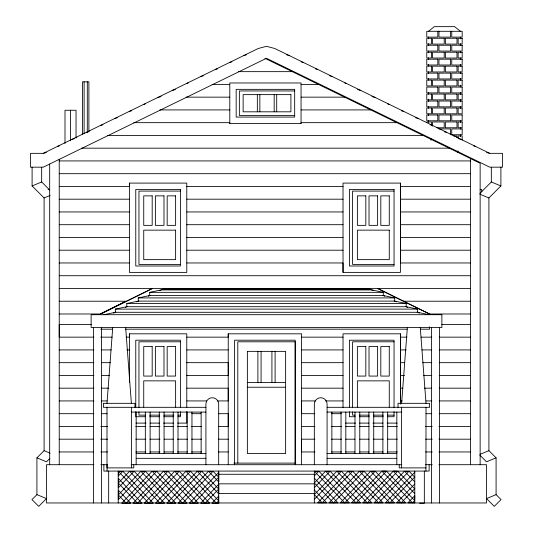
<?xml version="1.0" encoding="UTF-8"?>
<svg xmlns="http://www.w3.org/2000/svg" width="533" height="533" viewBox="0 0 533 533"><rect width="100%" height="100%" fill="white"/><g stroke="black" fill="none" stroke-linecap="round" stroke-linejoin="round"><path stroke-width="0.8" d="M186.783 407.392L186.783 333.818L129.392 333.818L129.392 337.156L126.088 337.156M129.392 183.099L129.392 272.383L186.783 272.383L186.783 183.099L129.392 183.099L129.392 186.437L59.236 186.437M301.578 464.703L301.578 333.818L228.237 333.818L228.237 337.156L186.783 337.156M396.905 122.663L301.052 122.663L301.052 123.449L229.796 123.449L229.796 122.663L133.736 122.663M237.805 463.11L237.805 341.793L295.195 341.793L295.195 463.11M257.892 382.447L257.892 351.36M261.077 382.447L261.077 351.36M271.923 382.447L271.923 351.36M275.108 382.447L275.108 351.36M343.025 272.383L343.025 183.099L400.423 183.099L400.423 272.383L343.025 272.383L343.025 262.962L186.783 262.962M343.025 407.392L343.025 333.818L400.423 333.818L400.423 400.929L402.075 400.929M400.423 183.099L400.423 262.962L470.572 262.962M106.993 403.321L112.736 327.455M401.615 403.321L407.359 327.455M122.73 471.372L118.333 475.989L118.333 471.372L122.956 471.372L153.251 503.179L144.296 503.179L174.591 471.372L179.328 471.372L209.616 503.179L200.661 503.179L218.777 484.164L218.777 493.858L197.363 471.372L201.874 471.372L218.777 489.127M134.003 471.372L118.333 487.828L118.333 478.361L141.978 503.179L133.023 503.179L163.318 471.372L168.048 471.372L198.343 503.179L189.388 503.179L218.777 472.325L218.777 477.062L193.899 503.179M145.276 471.372L118.333 499.668L118.333 490.193L130.705 503.179L121.751 503.179L152.045 471.372L156.775 471.372L187.07 503.179L178.115 503.179L208.41 471.372L213.147 471.372L218.777 477.288L218.777 482.025L208.636 471.372M126.261 503.179L156.549 471.372M167.822 471.372L137.534 503.179L118.333 483.091L129.492 471.372L134.229 471.372L164.524 503.179L155.569 503.179L185.977 471.259L190.488 471.259L160.08 503.179M148.807 503.179L179.101 471.372M171.353 503.179L201.647 471.372M182.626 503.179L212.92 471.372M205.172 503.179L218.777 488.901M216.445 503.179L218.67 500.847L218.777 496.003L211.941 503.179L218.777 503.179L218.777 500.96L190.601 471.372L186.09 471.372L216.378 503.179M314.33 475.889L318.727 471.319M314.33 487.615L330 471.319M314.33 499.334L341.273 471.319M352.546 471.319L322.252 502.819L314.33 494.644L336.763 471.319L341.5 471.319L371.794 502.819L362.84 502.819L393.247 471.199L397.865 471.319L414.774 488.894M333.525 502.819L363.819 471.319M344.804 502.819L375.092 471.319M356.077 502.819L386.478 471.199L381.968 471.199L351.567 502.819L360.521 502.819L330.227 471.319L325.49 471.319L314.33 482.925L333.458 502.819M367.35 502.819L397.638 471.319M408.911 471.319L378.623 502.819L348.262 471.319M414.774 472.258L385.386 502.819L394.34 502.819L364.046 471.319L359.309 471.319L329.021 502.819L337.969 502.819L314.33 478.234M389.896 502.819L414.774 476.948M414.774 483.984L396.659 502.819L405.613 502.819L375.319 471.319L370.582 471.319L340.294 502.819L349.242 502.819L318.954 471.319L314.33 471.319M401.169 502.819L414.774 488.674M46.484 498.595L38.729 506.35L31.967 499.588L36.917 494.631L36.917 457.84L44.092 450.665L44.092 197.943L32.1 185.944L32.1 167.269M49.796 458.493L46.484 461.805L36.917 457.84M479.913 193.406L491.333 181.986L491.333 167.282M486.516 498.595L494.271 506.35L501.033 499.588L496.083 494.631L496.083 457.84L488.908 450.665L488.908 197.943L500.9 185.944L500.9 167.269M428.512 31.3L434.322 26.65L454.616 26.65L460.432 31.3M100.69 313.984L152.418 288.473L100.69 313.984L59.236 313.984M100.69 313.704L125.835 301.225L59.236 301.225M43.26 153.344L258.205 48.51L266.5 46.311L274.795 48.51L489.74 153.344L502.499 153.344L502.499 167.175L489.74 167.175L266.5 58.29L43.26 167.175L30.501 167.175L30.501 153.344L43.26 153.344L46.444 152.498M113.562 313.164L115.794 312.078M125.375 307.408L126.967 306.628M136.648 301.905L138.886 300.812M148.301 296.221L150.059 295.369M159.74 290.645L162.718 289.192L370.282 289.192L373.26 290.645M32.1 185.944L41.667 181.986L41.667 167.282M44.092 197.943L50.115 195.444M479.98 454.363L488.908 450.665M496.083 457.84L486.516 461.805L479.893 455.182M486.676 498.528L496.083 494.631M243.874 55.499L246.259 54.866M229.543 62.488L231.935 61.855M215.212 69.477L217.604 68.844M200.888 76.466L203.273 75.833M186.557 83.454L188.149 83.028M172.226 90.443L175.41 89.597M157.895 97.432L161.079 96.586M143.564 104.421L145.156 103.995M129.239 111.41L131.624 110.777M114.908 118.399L117.293 117.766M100.577 125.388L102.962 124.755M86.246 132.377L89.044 131.638M71.915 139.366L74.307 138.733M57.591 146.355L59.183 145.935M103.882 314.697L115.341 312.298L115.341 309.107L126.807 306.708L126.807 303.517L138.274 301.112L138.274 297.927L149.733 295.522L149.733 292.337L161.199 289.932L371.801 289.932L383.267 292.337L383.267 295.522L394.726 297.927L394.726 301.112L406.193 303.517L406.193 306.708L417.659 309.107L417.659 312.298L429.118 314.697M238.344 71.649L292.304 71.649M212.161 84.401L229.796 84.401M301.052 84.401L318.454 84.401M294.676 90.95L239.364 90.95L239.364 115.488L294.676 115.488M186.037 97.153L229.796 97.153M301.052 97.153L344.604 97.153M159.893 109.911L229.796 109.911M301.052 109.911L370.755 109.911M426.766 121.957L431.417 121.957L431.417 125.275M436.727 127.767L444.202 127.767L444.202 121.957L432.576 121.957L432.576 126.108M438.972 128.926L450.592 128.926L450.592 134.742M107.593 135.422L423.055 135.422M453.663 135.902L456.988 135.902L456.988 137.561M81.442 148.174L449.206 148.174M59.236 160.926L470.572 160.926M59.236 173.685L470.572 173.685M186.783 186.437L343.025 186.437M400.423 186.437L470.572 186.437M48.077 189.475L49.676 189.475M480.14 189.475L481.732 189.475L481.732 191.953M180.407 191.081L138.953 191.081L138.953 264.415L180.407 264.415M394.047 191.081L352.593 191.081L352.593 264.415L394.047 264.415M59.236 199.189L129.392 199.189M186.783 199.189L343.025 199.189M400.423 199.189L470.572 199.189M59.236 211.947L129.392 211.947M186.783 211.947L343.025 211.947M400.423 211.947L470.572 211.947M59.236 224.699L129.392 224.699M186.783 224.699L343.025 224.699M400.423 224.699L470.572 224.699M59.236 237.458L129.392 237.458M186.783 237.458L343.025 237.458M400.423 237.458L470.572 237.458M59.236 250.21L129.392 250.21M186.783 250.21L343.025 250.21M400.423 250.21L470.572 250.21M59.236 262.962L129.392 262.962M59.236 275.721L470.572 275.721M59.236 288.473L470.572 288.473M149.733 292.337L383.267 292.337M149.733 295.522L383.267 295.522M138.274 297.927L394.726 297.927M138.274 301.112L394.726 301.112M377.944 288.473L403.541 301.225L470.572 301.225M126.807 303.517L406.193 303.517M126.807 306.708L406.193 306.708M115.341 309.107L417.659 309.107M115.341 312.298L417.659 312.298M403.541 301.225L429.585 313.984L470.572 313.984M91.569 324.404L59.236 324.404L59.236 337.156L93.901 337.156M441.884 324.404L470.572 324.404M100.69 329.187L112.35 329.187M125.668 329.187L407.105 329.187M420.424 329.187L429.585 329.187L429.585 326.796M100.69 337.156L112.17 337.156M301.578 337.156L343.025 337.156M400.423 337.156L407.025 337.156M421.057 337.156L431.783 337.156M439.212 337.156L470.572 337.156M180.407 341.793L138.953 341.793L138.953 407.712M394.047 341.793L352.593 341.793L352.593 407.712M59.236 349.915L93.901 349.915M101.33 349.915L111.23 349.915M126.914 349.915L129.392 349.915M186.783 349.915L228.237 349.915M301.578 349.915L343.025 349.915M400.423 349.915L406.199 349.915M421.883 349.915L431.783 349.915M439.212 349.915L470.572 349.915M59.236 362.667L93.901 362.667M101.33 362.667L110.411 362.667M186.783 362.667L228.237 362.667L228.237 375.425L186.783 375.425M301.578 362.667L343.025 362.667M400.423 362.667L404.547 362.667M422.709 362.667L431.783 362.667M439.212 362.667L470.572 362.667M59.236 375.425L93.901 375.425M101.33 375.425L109.585 375.425M301.578 375.425L343.025 375.425M400.423 375.425L404.547 375.425M423.535 375.425L431.783 375.425M439.212 375.425L470.572 375.425M247.365 382.447L285.635 382.447M247.365 387.231L285.635 387.231M59.236 388.177L93.901 388.177M101.33 388.177L108.759 388.177M186.783 388.177L228.237 388.177L228.237 400.929L217.457 400.929M301.578 388.177L343.025 388.177M400.423 388.177L402.901 388.177M424.355 388.177L431.783 388.177M439.212 388.177L470.572 388.177M59.236 400.929L93.901 400.929M101.33 400.929L107.106 400.929M186.783 400.929L206.684 400.929M315.669 400.929L301.578 400.929L301.578 413.688L314.843 413.688M325.616 400.929L343.025 400.929M426.007 400.929L431.783 400.929M439.212 400.929L470.572 400.929M205.918 407.312L103.409 407.312L103.409 403.321L134.976 403.321L134.976 407.312M327.082 407.312L429.598 407.312L429.598 403.321L398.031 403.321L398.031 407.312M131.385 412.089L205.918 412.089M327.082 412.089L401.615 412.089M59.236 413.688L93.901 413.688M101.33 413.688L107.106 413.688M191.76 413.688L200.881 413.688M218.29 413.688L228.237 413.688L228.237 426.44L218.25 426.44M331.419 413.688L341.373 413.688M426.007 413.688L431.783 413.688M439.212 413.688L470.572 413.688M145.589 415.134L138.953 415.134L138.953 411.836M149.733 415.134L159.68 415.134M163.824 415.134L173.771 415.134M177.922 415.134L180.407 415.134M355.078 415.134L352.593 415.134L352.593 411.836M359.229 415.134L369.176 415.134M373.32 415.134L383.267 415.134M387.411 415.134L394.047 415.134M145.689 416.726L135.768 416.726L135.768 411.736M149.82 416.726L159.74 416.726M163.871 416.726L173.791 416.726M177.929 416.726L180.407 416.726L180.407 411.736M355.191 416.726L349.408 416.726L349.408 411.736M359.329 416.726L369.249 416.726M373.38 416.726L383.3 416.726M387.431 416.726L394.047 416.726L394.047 411.736M136.042 423.102L146.029 423.102M150.186 423.102L159.334 423.102M163.491 423.102L173.478 423.102M177.636 423.102L186.783 423.102L186.783 411.529M345.524 423.102L355.504 423.102M359.662 423.102L368.816 423.102M372.973 423.102L382.954 423.102M387.111 423.102L397.098 423.102M59.236 426.44L93.375 426.44M100.864 426.44L107.526 426.44M135.828 426.44L145.822 426.44M149.98 426.44L159.973 426.44M164.137 426.44L173.292 426.44M177.456 426.44L187.443 426.44M191.607 426.44L201.594 426.44M301.578 426.44L314.896 426.44M331.546 426.44L341.533 426.44M345.697 426.44L354.858 426.44M359.848 426.44L369.009 426.44M373.173 426.44L383.16 426.44M387.324 426.44L397.312 426.44M425.62 426.44L432.276 426.44M438.939 426.44L470.572 426.44M59.236 439.192L93.375 439.192M100.864 439.192L107.526 439.192M135.828 439.192L145.822 439.192M149.98 439.192L159.973 439.192M164.137 439.192L173.292 439.192M177.456 439.192L187.443 439.192M191.607 439.192L201.594 439.192M218.25 439.192L228.237 439.192M314.896 439.192L301.578 439.192L301.578 451.951L314.896 451.951M331.546 439.192L341.533 439.192M345.697 439.192L354.858 439.192M359.848 439.192L369.009 439.192M373.173 439.192L383.16 439.192M387.324 439.192L397.312 439.192M425.62 439.192L432.276 439.192M438.939 439.192L470.572 439.192M59.236 451.951L93.375 451.951M100.864 451.951L107.526 451.951M135.828 451.951L145.822 451.951M149.98 451.951L159.973 451.951M164.137 451.951L173.292 451.951M177.456 451.951L187.443 451.951M191.607 451.951L201.594 451.951M218.25 451.951L228.237 451.951M331.546 451.951L341.533 451.951M345.697 451.951L354.858 451.951M359.848 451.951L369.009 451.951M373.173 451.951L383.16 451.951M387.324 451.951L397.312 451.951M425.62 451.951L432.276 451.951M438.939 451.951L470.572 451.951M136.162 453.543L205.918 453.543M327.082 453.543L396.838 453.543M136.162 458.327L205.918 458.327M327.082 458.327L396.838 458.327M233.9 463.11L295.795 463.11M93.895 464.703L46.484 464.703L46.484 502.965L486.516 502.965L486.516 464.703L438.939 464.703M100.864 464.703L107.526 464.703M131.211 464.703L401.789 464.703M425.62 464.703L432.276 464.703M426.014 467.894L399.23 467.894L399.23 464.703M397.865 471.319L393.361 471.319L414.774 493.585M218.67 474.27L314.33 474.27M218.67 483.837L314.33 483.837M218.67 493.405L314.33 493.405M414.774 502.819L407.932 502.819L414.774 495.71L414.667 500.507L412.442 502.819L382.081 471.319L386.592 471.319L414.774 500.62M419.558 503.179L424.335 503.179L424.335 471.079M201.874 471.372L197.25 471.259L166.842 503.179L175.797 503.179L145.502 471.372L140.765 471.372L118.333 494.93L126.194 503.179M286.741 54.866L289.126 55.499M301.065 61.855L303.457 62.488M315.396 68.844L317.788 69.477M329.727 75.833L332.112 76.466M344.851 83.028L346.443 83.454M357.59 89.597L360.774 90.443M371.921 96.586L375.105 97.432M387.844 103.995L389.436 104.421M401.376 110.777L403.761 111.41M415.707 117.766L418.092 118.399M430.038 124.755L432.423 125.388M444.362 131.744L446.754 132.377M458.693 138.733L461.085 139.366M473.817 145.935L475.409 146.355M486.556 152.498L489.74 153.344M491.333 181.986L500.9 185.944M479.98 194.245L488.908 197.943M44.092 450.665L50.115 453.157M36.917 494.631L46.324 498.528M264.908 58.284L480.14 163.258L480.14 464.703M377.391 288.473L429.585 313.984M382.941 295.369L384.699 296.221M394.114 300.812L396.352 301.905M406.033 306.628L407.625 307.408M417.206 312.078L419.438 313.164M41.667 181.986L49.662 189.981M414.774 477.175L409.137 471.319L404.407 471.319L374.113 502.819L383.067 502.819L352.773 471.319L348.036 471.319L317.748 502.819L326.696 502.819L314.33 489.96M404.634 471.319L414.774 481.859M370.808 471.319L401.102 502.819M359.535 471.319L389.83 502.819M336.989 471.319L367.284 502.819M325.716 471.319L356.011 502.819M314.443 471.319L344.738 502.819M174.817 471.372L205.105 503.179M163.544 471.372L193.832 503.179M152.271 471.372L182.559 503.179M140.992 471.372L171.286 503.179M129.719 471.372L160.013 503.179M118.446 471.372L148.74 503.179M420.27 327.455L426.014 403.321M125.648 327.455L131.385 403.321M470.572 158.594L470.572 464.703M462.171 140.052L462.171 135.902L458.147 135.902L458.147 138.393M460.432 37.103L460.432 38.762M460.432 43.733L460.432 45.392M460.432 51.195L460.432 52.854M460.432 57.831L460.432 59.483M460.432 64.46L460.432 66.119M460.432 71.922L460.432 73.581M460.432 78.551L460.432 80.21M460.432 85.187L460.432 86.846M460.432 92.649L460.432 94.301M460.432 99.278L460.432 101.763M460.432 106.74L460.432 108.399M460.432 120.831L460.432 122.49M460.432 127.467L460.432 129.119M460.432 134.922L460.432 136.581M457.914 150.879L457.914 152.431M451.757 31.3L451.757 37.11L462.171 37.11L462.171 31.3L426.766 31.3L426.766 37.11L437.806 37.11L437.806 31.3M450.592 31.3L450.592 37.11L438.972 37.11L438.972 31.3M439.445 327.455L439.445 502.965M431.47 327.455L431.47 502.965M431.024 138.667L431.024 140.326M429.118 464.703L429.118 471.079L103.882 471.079L103.882 464.703M428.512 37.09L428.512 38.749M428.512 43.713L428.512 45.365M428.512 51.161L428.512 52.814M428.512 57.777L428.512 59.436M428.512 64.4L428.512 66.052M428.512 71.848L428.512 73.501M428.512 78.464L428.512 80.117M428.512 92.529L428.512 94.188M428.512 99.151L428.512 101.636M428.512 106.6L428.512 108.252M428.512 114.049L428.512 115.701M428.512 120.665L428.512 122.323M426.014 407.312L425.934 471.079M414.774 471.079L414.774 502.965M401.615 407.312L401.615 467.894M400.423 333.818L400.423 404.121M396.838 412.089L396.838 464.703M394.047 407.712L394.047 340.201L349.408 340.201L349.408 407.572M389.263 407.072L389.263 380.855L357.376 380.855L357.376 407.072M387.671 412.089L387.671 453.543M382.887 412.089L382.887 453.543M373.72 412.089L373.72 453.543M368.936 412.089L368.936 453.543M359.768 412.089L359.768 453.543M354.985 412.089L354.985 453.543M345.817 412.089L345.817 453.543M341.033 412.089L341.033 453.543M331.866 412.089L331.866 453.543M327.082 464.703L327.082 404.121A6.376 6.376 0 0 0 320.706 397.745A6.376 6.376 0 0 0 314.33 404.121L314.33 464.703M314.33 471.079L314.33 502.965M301.052 123.449L301.052 82.975L229.796 82.975L229.796 123.449M295.195 464.703L295.195 340.201L234.613 340.201L234.613 464.703M276.7 94.634L276.7 111.81M274.182 94.634L274.182 111.81M259.851 94.634L259.851 111.81M257.339 94.634L257.339 111.81M228.237 333.818L228.237 464.703M218.67 464.703L218.67 404.121A6.376 6.376 0 0 0 212.294 397.745A6.376 6.376 0 0 0 205.918 404.121L205.918 464.703M218.67 471.079L218.67 502.965M201.134 412.089L201.134 453.543M191.967 412.089L191.967 453.543M187.183 412.089L187.183 453.543M180.407 407.712L180.407 340.201L135.768 340.201L135.768 407.572M178.015 412.089L178.015 453.543M175.624 407.072L175.624 380.855L143.737 380.855L143.737 407.072M173.232 412.089L173.232 453.543M164.064 412.089L164.064 453.543M159.28 412.089L159.28 453.543M150.113 412.089L150.113 453.543M145.329 412.089L145.329 453.543M136.162 412.089L136.162 464.703M133.776 464.703L133.776 467.894L106.993 467.894L106.993 407.312M131.385 407.312L131.385 467.894M129.392 333.818L129.392 382.594M118.226 471.079L118.226 502.965M108.665 471.079L108.665 502.965M107.066 464.703L107.066 471.079M101.49 327.455L101.49 502.965M93.515 327.455L93.515 502.965M88.891 131.704L88.891 81.829L82.515 81.829L82.515 134.203M87.299 81.829L87.299 132.537M84.107 81.829L84.107 133.37M76.039 138.087L76.039 110.251L64.999 110.251L64.999 143.444M70.523 110.251L70.523 140.765M59.236 159.374L59.236 464.703M49.676 164.091L49.676 464.703M247.365 351.36L247.365 453.543L285.635 453.543L285.635 351.36L247.365 351.36M431.417 38.269L426.766 38.269L426.766 44.086L431.417 44.086L431.417 38.269M444.202 38.269L432.576 38.269L432.576 44.086L444.202 44.086L444.202 38.269M456.988 38.269L445.361 38.269L445.361 44.086L456.988 44.086L456.988 38.269M462.171 38.269L458.147 38.269L458.147 44.086L462.171 44.086L462.171 38.269M437.806 45.245L426.766 45.245L426.766 51.055L437.806 51.055L437.806 45.245M450.592 45.245L438.972 45.245L438.972 51.055L450.592 51.055L450.592 45.245M462.171 45.245L451.757 45.245L451.757 51.055L462.171 51.055L462.171 45.245M431.417 52.221L426.766 52.221L426.766 58.03L431.417 58.03L431.417 52.221M444.202 52.221L432.576 52.221L432.576 58.03L444.202 58.03L444.202 52.221M456.988 52.221L445.361 52.221L445.361 58.03L456.988 58.03L456.988 52.221M462.171 52.221L458.147 52.221L458.147 58.03L462.171 58.03L462.171 52.221M437.806 59.196L426.766 59.196L426.766 65.006L437.806 65.006L437.806 59.196M450.592 59.196L438.972 59.196L438.972 65.006L450.592 65.006L450.592 59.196M462.171 59.196L451.757 59.196L451.757 65.006L462.171 65.006L462.171 59.196M431.417 66.165L426.766 66.165L426.766 71.975L431.417 71.975L431.417 66.165M444.202 66.165L432.576 66.165L432.576 71.975L444.202 71.975L444.202 66.165M456.988 66.165L445.361 66.165L445.361 71.975L456.988 71.975L456.988 66.165M462.171 66.165L458.147 66.165L458.147 71.975L462.171 71.975L462.171 66.165M437.806 73.141L426.766 73.141L426.766 78.951L437.806 78.951L437.806 73.141M450.592 73.141L438.972 73.141L438.972 78.951L450.592 78.951L450.592 73.141M462.171 73.141L451.757 73.141L451.757 78.951L462.171 78.951L462.171 73.141M431.417 80.117L426.766 80.117L426.766 85.926L431.417 85.926L431.417 80.117M444.202 80.117L432.576 80.117L432.576 85.926L444.202 85.926L444.202 80.117M456.988 80.117L445.361 80.117L445.361 85.926L456.988 85.926L456.988 80.117M462.171 80.117L458.147 80.117L458.147 85.926L462.171 85.926L462.171 80.117M437.806 87.086L426.766 87.086L426.766 92.902L437.806 92.902L437.806 87.086M450.592 87.086L438.972 87.086L438.972 92.902L450.592 92.902L450.592 87.086M462.171 87.086L451.757 87.086L451.757 92.902L462.171 92.902L462.171 87.086M294.676 89.351L236.172 89.351L236.172 117.073L294.676 117.073L294.676 89.351M431.417 94.061L426.766 94.061L426.766 99.871L431.417 99.871L431.417 94.061M444.202 94.061L432.576 94.061L432.576 99.871L444.202 99.871L444.202 94.061M456.988 94.061L445.361 94.061L445.361 99.871L456.988 99.871L456.988 94.061M462.171 94.061L458.147 94.061L458.147 99.871L462.171 99.871L462.171 94.061M290.905 94.634L243.135 94.634L243.135 111.81L290.905 111.81L290.905 94.634M437.806 101.037L426.766 101.037L426.766 106.847L437.806 106.847L437.806 101.037M450.592 101.037L438.972 101.037L438.972 106.847L450.592 106.847L450.592 101.037M462.171 101.037L451.757 101.037L451.757 106.847L462.171 106.847L462.171 101.037M431.417 108.006L426.766 108.006L426.766 113.822L431.417 113.822L431.417 108.006M444.202 108.006L432.576 108.006L432.576 113.822L444.202 113.822L444.202 108.006M456.988 108.006L445.361 108.006L445.361 113.822L456.988 113.822L456.988 108.006M462.171 108.006L458.147 108.006L458.147 113.822L462.171 113.822L462.171 108.006M437.806 114.981L426.766 114.981L426.766 120.791L437.806 120.791L437.806 114.981M450.592 114.981L438.972 114.981L438.972 120.791L450.592 120.791L450.592 114.981M462.171 114.981L451.757 114.981L451.757 120.791L462.171 120.791L462.171 114.981M456.988 121.957L445.361 121.957L445.361 127.767L456.988 127.767L456.988 121.957M462.171 121.957L458.147 121.957L458.147 127.767L462.171 127.767L462.171 121.957M462.171 128.926L451.757 128.926L451.757 134.742L462.171 134.742L462.171 128.926M180.407 189.475L135.768 189.475L135.768 266L180.407 266L180.407 189.475M394.047 189.475L349.408 189.475L349.408 266L394.047 266L394.047 189.475M152.185 195.864L143.737 195.864L143.737 225.359L152.185 225.359L152.185 195.864M163.984 195.864L155.376 195.864L155.376 225.359L163.984 225.359L163.984 195.864M175.624 195.864L167.175 195.864L167.175 225.359L175.624 225.359L175.624 195.864M365.825 195.864L357.376 195.864L357.376 225.359L365.825 225.359L365.825 195.864M377.624 195.864L369.016 195.864L369.016 225.359L377.624 225.359L377.624 195.864M389.263 195.864L380.815 195.864L380.815 225.359L389.263 225.359L389.263 195.864M175.624 230.143L143.737 230.143L143.737 259.638L175.624 259.638L175.624 230.143M389.263 230.143L357.376 230.143L357.376 259.638L389.263 259.638L389.263 230.143M441.877 314.697L91.123 314.697L91.123 327.455L441.877 327.455L441.877 314.697M152.185 346.577L143.737 346.577L143.737 376.071L152.185 376.071L152.185 346.577M163.984 346.577L155.376 346.577L155.376 376.071L163.984 376.071L163.984 346.577M175.624 346.577L167.175 346.577L167.175 376.071L175.624 376.071L175.624 346.577M365.825 346.577L357.376 346.577L357.376 376.071L365.825 376.071L365.825 346.577M377.624 346.577L369.016 346.577L369.016 376.071L377.624 376.071L377.624 346.577M389.263 346.577L380.815 346.577L380.815 376.071L389.263 376.071L389.263 346.577"/></g></svg>
